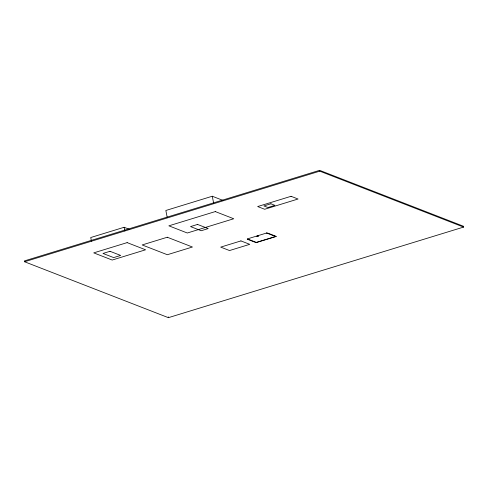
<?xml version="1.0" encoding="UTF-8"?>
<svg xmlns="http://www.w3.org/2000/svg" width="488" height="488" viewBox="0 0 488 488"><rect width="100%" height="100%" fill="white"/><g stroke="black" fill="none" stroke-linecap="round" stroke-linejoin="round"><path stroke-width="0.73" d="M222.924 200.373L212.28 196.237L165.847 210.487L167.14 217.062M129.094 229.207L124.129 227.28L90.725 237.528L91.445 241.182M319.603 170.33L24.4 260.921L24.565 261.757L168.397 317.67L463.6 227.079L463.435 226.243L319.603 170.33L319.768 171.16L463.6 227.079M24.565 261.757L319.768 171.16M266.363 232.922L275.567 236.491M266.613 233.014L247.392 238.906L256.353 242.39M247.77 239.053L247.264 239.211L256.078 242.64L276.312 236.43L267.497 233.002L266.991 233.16M255.846 242.548L276.074 236.338M212.28 196.237L213.714 203.545M168.232 316.84L168.397 317.67M124.129 227.28L124.843 230.934M215.293 211.579L168.86 225.828L187.307 233.002L233.74 218.752L215.293 211.579M127.136 242.621L93.739 252.869L112.185 260.043L145.583 249.795L127.136 242.621M110.013 251.296L102.992 253.449L113.655 257.597L120.676 255.438L110.013 251.296M197.549 224.431L190.527 226.584L201.196 230.732L208.211 228.579L197.549 224.431M291.055 196.298L257.658 206.546L264.655 209.267L298.058 199.019L291.055 196.298M270.883 203.783L263.862 205.942L267.912 207.51L274.933 205.356L270.883 203.783M167.274 237.235L142.161 244.946L167.329 254.724L192.437 247.019L167.274 237.235M240.944 240.913L220.71 247.117L229.525 250.545L249.758 244.335L240.938 240.913M257.987 235.917L256.773 236.296L258.555 236.143L257.987 235.917"/></g></svg>
